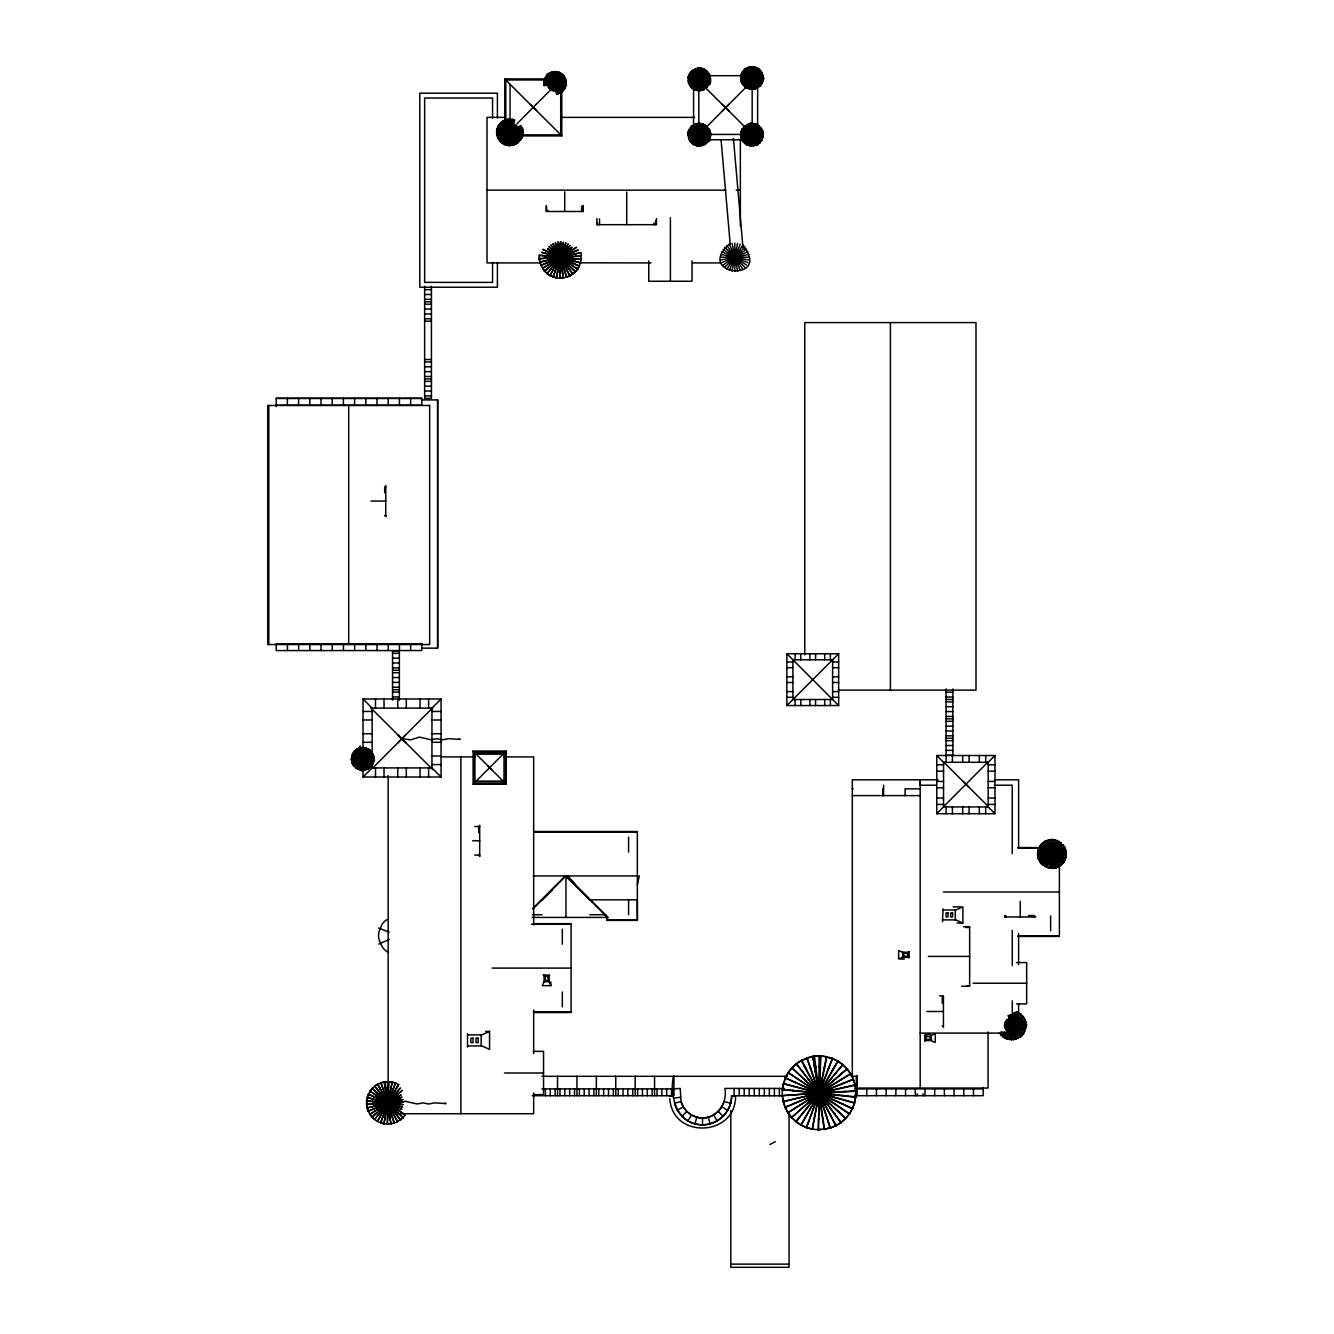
<?xml version="1.0" encoding="UTF-8"?>
<svg xmlns="http://www.w3.org/2000/svg" width="1334" height="1334" viewBox="0 0 1334 1334"><rect width="100%" height="100%" fill="white"/><g stroke="black" fill="none" stroke-linecap="round" stroke-linejoin="round"><path stroke-width="1.5" d="M385.176 1081.974L388.861 1081.641L387.594 1118.175L387.81 1081.624L384.159 1082.124M555.027 74.771C557.228 70.035 550.492 71.086 553.66 75.104M751.976 126.763C754.31 121.944 747.49 122.628 750.592 126.88M819.059 1055.978L812.639 1056.528L819.059 1055.978L819.059 1067M1051.909 839.57L1049.408 839.786L1051.909 839.57L1051.559 868.351L1054.06 868.201L1053.41 863.948M351.576 757.929L351.476 759.763L352.426 754.227L372.92 763.732L371.986 765.332L362.731 758.863L355.278 755.594M366.667 1100.867L366.65 1104.569L366.667 1100.867L372.986 1101.45M496.715 133.4L496.615 131.099L500.533 131.466L496.598 131.232L497.715 126.93L521.677 138.052L517.575 143.005L501.701 121.878L498.783 125.213M539.52 255.194L539.303 258.846L539.336 255.178L545.589 255.761M707.12 81.674L688.377 76.522L688.444 82.108M710.488 134.167L710.322 132.216L710.588 134.167L688.044 135.584L688.061 133.617L691.412 133.934L688.044 133.733L688.377 131.799L707.12 136.952L691.195 133.917M688.161 133.633L688.944 139.17L692.029 137.819M759.696 76.271L762.981 75.538L763.248 77.489L740.703 78.906L740.72 76.938L744.089 77.255L740.72 77.055L741.054 75.104L759.796 80.273L744.072 75.988M744.072 135.318L740.703 135.584L740.72 133.617L744.089 133.934L740.72 133.733L741.054 131.799L759.796 136.952L743.855 133.917M731.432 1095.731L782.258 1095.848L782.308 1089.411L793.28 1090.445M1062.281 853.493L1037.552 855.111L1037.569 852.609L1041.854 853.01M362.615 767L362.731 747.557L358.979 748.207L360.113 751.375L359.096 748.174L357.295 748.958L358.929 751.909M509.621 141.871L509.755 119.126L503.402 120.76L505.303 124.212M560.047 272.336L560.28 241.971M699.183 142.821L699.299 123.395L695.548 124.029L697.465 123.645L702.684 145.456C706.787 141.971 694.764 129.815 692.413 125.73L690.962 127.064L693.463 129.331M818.659 1119.509L819.059 1066.25M1011.539 1035.734L1011.689 1014.974M1051.742 864.349L1052.609 839.586L1050.108 839.803M734.067 1095.714L734.15 1088.427M362.615 766.783L362.581 770.152L364.415 770.018L366.216 769.601L365.166 766.4M385.026 1117.492L383.842 1123.728L387.527 1124.095L387.594 1117.759M506.57 141.037L505.202 144.739L507.42 145.339L509.571 145.556L509.621 141.604M565.866 243.038L553.01 276.905L556.561 277.856L557.645 271.669L556.345 277.822L559.98 278.189L560.063 271.903M699.149 90.595L702.768 90.045L699.033 90.695L699.183 87.327L699.033 90.695L695.398 89.995L699.299 79.406L701.567 68.334L703.452 68.901L699.733 68.117L701.667 68.451L697.782 87.41L699.299 79.406L703.351 68.851L705.119 69.718L703.385 72.603M699.183 142.605L699.149 145.973L702.768 145.323M750.558 66.883L756.128 67.5L751.676 78.823L746.39 87.811L749.975 89.111L750.558 85.793L749.858 89.095L751.809 89.295L751.976 69.852M751.809 89.195L751.842 85.91M814.207 1118.309L812.139 1129.131L818.542 1129.781L818.659 1118.759M1011.539 1035.451L1011.489 1039.736L1006.72 1038.852L1015.424 1015.658M1045.439 862.097L1058.562 845.989L1042.838 865.149L1051.709 868.351L1051.759 864.065M361.364 751.059C355.895 730.382 370.068 780.423 360.614 769.951L361.247 766.633L360.73 769.968L357.162 768.684L368.551 749.174L370.052 750.258L371.352 751.576L368.784 753.743L371.286 751.476L372.436 753.076L353.177 764.882L355.711 767.7L357.812 765.066M509.571 145.556L507.304 145.206L508.021 141.454M390.962 1123.678L387.294 1124.095L387.444 1117.759M559.763 278.189L563.432 277.956L559.763 278.189L561.03 241.988M751.692 89.178L753.66 89.161L751.692 89.278L752.526 66.717L752.276 70.085M824.529 1129.048L818.159 1129.781L820.86 1056.011L814.424 1056.261L820.86 1056.011M362.464 770.052L363.282 747.574L361.331 747.757M818.159 1129.781L821.344 1129.248M355.878 763.265L363.482 758.412L373.253 754.744C371.035 749.191 377.989 766.55 370.335 761.064L373.603 761.897L372.92 763.732L369.902 762.214M370.635 758.429L374.004 758.229L373.853 760.063M522.444 136.035L522.961 131.599L522.444 136.035L518.659 134.934L522.494 135.901L521.577 138.002M566.15 84.125L566.3 82.274L565.866 86.06L562.631 85.126L565.899 85.943L564.265 89.395L565.116 87.744M545.172 255.728L581.174 259.646L581.107 255.995M710.472 134.05C710.455 139.07 711.506 130.632 707.203 134.25M763.081 79.323C769.051 76.305 747.073 79.356 743.855 77.222L760.097 77.555M763.148 134.05L763.181 136.018L743.855 134M855.478 1094.03L855.694 1097.248L855.578 1090.845M1021.394 1028.164C1028.13 1035.651 1027.18 1012.906 1024.679 1031.566L1005.002 1022.344L1021.094 1029.748M1066.149 853.16L1066.199 855.661L1041.571 852.976M363.048 750.708L361.197 766.867C362.064 763.031 366.45 740.804 363.048 750.942M510.138 122.811L509.438 145.556L511.722 145.289M555.344 74.771L554.827 91.062L555.461 71.619L559.179 72.403L557.929 75.554M560.88 241.988L560.28 257.145L557.429 272.069M752.293 69.852L750.508 86.01M752.293 126.547L751.759 142.821L752.359 126.547M820.093 1066.283L819.059 1092.88L814.307 1119.076M1052.309 843.588L1049.958 864.165M385.092 1117.942L392.313 1082.107L388.628 1081.641L387.81 1102.868L384.942 1117.909M510.122 123.078L510.272 119.143L512.556 119.426L511.722 123.278L512.423 119.393L514.624 120.06L513.173 123.728M555.328 75.004L555.461 71.619L553.61 71.703L554.027 75.054M699.616 71.486L699.733 68.217L699.099 87.544C699.366 84.442 699.85 59.446 698.316 71.536M699.616 126.763L699.733 123.395L703.452 124.179L696.481 142.321M752.526 123.395L750.558 123.478L752.526 123.395L752.276 126.763L752.393 123.395L756.128 124.179L751.959 134.684L750.442 142.688M820.077 1067.017L820.477 1055.994L826.847 1056.811L814.057 1119.043M1052.309 843.872L1052.459 839.586L1057.195 840.587L1046.94 867.467L1044.789 866.483L1047.007 862.781M388.628 1081.641L392.313 1082.107M820.477 1055.994L826.847 1056.811M1052.459 839.586L1054.777 839.986M699.85 123.395L697.882 123.478L699.85 123.395L699.683 126.763M673.437 1076.305C668.951 1096.781 677.689 1125.096 702.534 1124.829C718.109 1124.912 731.749 1111.289 731.649 1095.714L735.551 1096.231C735.884 1136.952 672.186 1139.369 669.835 1098.649M367.467 1097.482L366.65 1101.084L367.284 1097.432L402.534 1107.137M691.412 78.723L688.044 78.456L688.477 76.538M688.144 133.75L688.477 131.816L691.429 132.6M740.82 77.055L741.137 75.138M783.692 1083.541L782.274 1089.795L783.375 1083.458L844.622 1100.317M553.577 90.929L557.412 71.869L556.628 75.154M557.579 272.086L563.498 242.321M750.508 142.705L754.21 123.712M1009.838 1035.568L1013.89 1015.207M1050.058 864.182L1054.944 839.886L1053.943 844.072M508.121 141.454L507.437 145.239M395.631 1083.108L392.096 1082.057L395.631 1083.108L380.49 1122.794L384.059 1123.762L385.159 1117.525M697.315 90.412L697.899 87.194L697.182 90.495L695.398 89.995M696.565 142.354L700.95 126.697L697.849 142.705L699.616 126.547L699.149 145.973L697.182 145.773L697.899 142.471M753.643 145.756L751.692 145.973L751.776 142.605C754.177 147.457 747.273 146.673 750.558 142.471M828.614 1068.034L806.303 1127.513L812.523 1129.214L814.44 1118.359M1049.358 868.134L1050.108 863.898C1051.776 870.318 1043.655 868.101 1048.507 863.465M360.73 769.968L358.979 769.401M384.059 1123.762L380.49 1122.794M556.561 277.856L553.076 276.722M705.119 124.996L693.73 144.506L695.514 145.323L696.631 142.138L695.398 145.289L697.298 145.806L697.815 142.471M749.975 145.806L746.39 144.506L748.057 141.571L746.49 144.556L744.856 143.455L757.245 128.481L747.94 141.771M812.523 1129.214L806.303 1127.513M553.493 90.912L556.662 74.937M750.442 85.993L754.36 66.95L757.779 68.317L756.044 71.202M1009.738 1035.551L1013.79 1015.174M697.182 145.773L695.431 145.189M749.858 145.773L750.475 142.471M1009.021 1039.369L1006.72 1038.852M581.024 259.396L580.49 263.015L574.454 261.264L580.557 262.815L651.059 262.915M694.464 73.12L692.413 70.452L689.828 73.253C696.848 74.887 713.14 96.248 710.222 76.955M706.903 136.902C711.356 140.303 710.889 132.666 709.488 139.57L688.994 130.048L688.361 131.916L689.094 130.098M759.58 80.207L762.815 81.141L763.198 79.206L762.148 82.875L759.113 81.424M732.049 271.085L737.569 243.372M763.098 135.885L762.148 139.57L759.113 138.102M854.494 1101.517L855.744 1096.865L854.494 1103.185L843.905 1100.1M364.382 750.875L359.997 766.533M390.912 1087.86L387.81 1102.868L382.658 1117.292M563.348 242.288L560.28 257.145L555.177 271.452M753.61 70.018L748.207 88.544M753.61 126.697L749.158 142.321L754.894 127.08M824.429 1066.8L819.059 1092.88L810.105 1117.959M1054.01 843.788L1048.407 863.748M364.332 751.092L364.999 747.79L368.501 749.258M390.829 1088.277L392.096 1082.057M700.9 71.636L701.567 68.334M753.56 70.235L754.327 67.05M753.56 126.93L754.327 123.745M824.279 1067.534L826.48 1056.728L832.633 1058.562L828.581 1068.817M1013.723 1015.457L1014.29 1012.739M637.335 885.142L639.253 875.938L533.233 875.938M1013.823 1015.474L1014.407 1012.773M467.534 1047.04L467.534 1033.75M909.104 951.642L909.104 957.945M924.829 1041.154L924.829 1034.851M694.997 1123.828L696.782 1117.208C713.723 1122.111 728.314 1104.669 724.846 1088.427L784.425 1088.427M688.444 76.655L688.994 74.771L709.405 84.242M368.451 1094.147L367.234 1097.649L368.451 1094.147L401.634 1109.488M741.704 73.52L741.02 75.221L742.554 71.736L751.959 77.989L761.28 84.376L760.03 85.893L762.198 82.775L761.13 84.409L758.496 82.475M742.638 128.481L741.02 131.916L742.554 128.431L759.313 138.202L744.539 131.349L758.646 139.353M783.592 1083.908L785.393 1077.755L852.343 1108.837L854.594 1102.801L852.343 1108.837M784.109 1082.408L785.393 1077.755M552.276 90.579L559.063 72.37L560.83 73.237L550.992 89.995M696.565 87.077L702.234 71.803M749.224 85.659L756.161 71.019M1008.204 1035.134L1016.942 1012.089M503.235 143.839L505.269 140.437L503.235 143.839L505.336 144.789L506.653 141.07M568.101 244.139L549.891 275.454L553.226 276.972L555.311 271.052M695.381 86.293L693.73 89.228L695.514 90.045L696.631 86.86M380.457 1115.808L377.322 1121.327L380.69 1122.878L382.808 1116.891M748.107 88.494L749.308 85.459M748.107 145.189L749.308 142.138L748.207 145.223L746.44 144.422M835.834 1073.17L842.971 1064.782L837.735 1061.047L800.817 1124.979L806.67 1127.647L810.338 1117.258M1015.324 1015.924C1013.59 1006.069 1024.729 1018.309 1018.976 1012.94L1004.585 1037.869L1006.853 1038.919L1008.287 1034.851M505.336 144.789L501.451 142.605L514.674 124.179L505.052 140.637L509.755 132.349L515.941 125.079L503.835 139.803M553.226 276.972L549.891 275.454M695.514 90.045L693.78 89.128M695.514 145.323L693.78 144.422M806.67 1127.647L800.817 1124.979M1006.853 1038.919L1004.635 1037.752M552.209 90.562L557.946 75.304M359.913 766.5L366.75 748.407M542.871 249.325L579.256 266.25L580.373 262.765M1060.18 859.746L1063.698 862.214L1064.949 860.046L1042.388 849.791L1064.882 860.18L1066.216 855.511L1061.947 855.061M365.666 751.259L358.779 765.983M565.733 242.988L560.28 257.145L552.91 270.418M702.234 127.08L695.347 141.804M754.894 70.385L748.007 85.109M393.313 1088.561L387.81 1102.868L380.24 1116.174M1055.628 844.272L1051.909 853.96L1044.789 866.483M513.09 123.695L514.49 120.01M557.862 75.521L559.063 72.37M365.583 751.459L366.85 748.457L364.982 747.89M702.151 127.297L703.351 124.145M754.811 70.602L756.128 67.5M754.811 127.297L756.128 124.179M393.163 1088.961L395.431 1083.025L398.749 1084.659L380.373 1116.258M828.347 1068.717L832.283 1058.429L838.069 1061.247L806.12 1116.158M1055.527 844.539L1057.062 840.52L1059.313 841.621L1046.856 863.031M703.351 68.851L705.119 69.718M832.283 1058.429L838.069 1061.247M702.218 72.036L703.452 68.901M828.864 1068.134L819.059 1092.88L795.831 1121.561L801.15 1125.162L795.831 1121.561M832.633 1058.562L827.93 1057.512M729.415 270.268L740.22 244.172M729.531 243.989C693.597 275.538 772.286 283.275 743.188 245.339M501.267 128.631L497.649 127.047L498.749 125.029L520.577 139.737M497.765 127.097L498.849 125.096M689.094 74.804L689.895 73.153L692.663 75.071M689.044 130.198L689.895 128.431L706.687 138.136M368.517 1094.43L370.118 1091.112L405.069 1114.941M788.311 1072.453L785.226 1078.105L788.311 1072.453L849.291 1114.057L852.509 1108.487L849.291 1114.057M1038.836 848.257L1043.121 842.554L1051.909 853.96L1059.329 861.23M551.059 90.028C552.126 87.077 565.232 66 560.147 76.872L562.248 74.237L563.648 75.621L562.248 74.237M748.007 141.804L756.161 127.697M1006.653 1034.434L1019.043 1013.123M550.842 269.034L570.002 245.506L547.04 273.503L550.075 275.554L553.11 270.052M694.23 85.776L704.519 73.153L690.862 86.893L693.83 89.278L695.448 86.326M693.38 139.937L690.862 142.188L692.279 143.538L694.38 140.887L692.196 143.455L693.83 144.556L695.448 141.604M368.017 752.659L355.628 767.634L357.262 768.734L358.879 765.783M744.956 86.843L747.04 84.192L744.856 86.777L746.49 87.877L748.124 84.926M400.984 1095.014L369.835 1114.173L372.086 1117.125L402.401 1090.278L371.936 1116.958L374.621 1119.509L378.556 1114.524L374.454 1119.359L377.522 1121.444L380.574 1115.874M801.15 1125.162L806.486 1115.507M1005.236 1033.483L1018.342 1017.375L1002.634 1036.535L1004.719 1037.935L1006.786 1034.184M550.075 275.554L547.04 273.503M693.83 89.278L692.263 88.094L694.314 85.559M693.83 144.556L692.263 143.388M357.262 768.734L355.628 767.634M746.49 87.877L744.922 86.693M746.49 144.556L743.522 142.188L746.039 139.937M501.034 128.514L521.744 137.919L520.593 139.92L517.409 137.585M577.522 269.218L579.356 266.05L577.522 269.218L547.64 248.741M708.471 141.104C714.707 141.154 694.864 133.6 692.479 130.232M761.197 141.004L762.198 139.453L760.03 142.588L746.006 129.131M687.977 1120.927L691.412 1114.991L696.782 1117.208M1024.629 1031.382C1011.989 1044.856 1031.816 1029.665 1020.844 1029.631M567.984 244.072L560.28 257.145L544.539 271.119L547.207 273.637L544.539 271.119M703.435 72.37L695.281 86.477L705.019 69.651L706.62 70.802L704.435 73.37M559.029 76.088L560.68 73.253M703.318 72.57L705.019 69.651M703.318 127.847L705.019 124.946L694.23 141.07M755.978 71.169L757.679 68.251L759.279 69.401L757.095 71.969L759.279 69.401M366.75 752.026L368.451 749.124L357.662 765.232M755.978 127.847L757.679 124.946L759.279 126.08L757.095 128.648L759.279 126.08M395.364 1090.011L397.432 1086.476M832.183 1070.568L834.867 1065.949M1057.028 845.256L1059.196 841.554L1064.265 846.59L1060.58 848.791L1064.198 846.456L1065.299 848.707L1038.636 859.546L1037.902 857.295L1062.064 851.809M1016.808 1016.641L1018.909 1013.04M757.679 68.251L746.84 84.325L757.245 71.786L743.588 85.426M757.679 124.946L746.907 141.07M398.566 1084.542L387.81 1102.868L378.172 1114.774M1059.196 841.554L1051.909 853.96L1041.137 863.515L1039.72 861.631L1060.83 848.641L1043.171 859.58M837.735 1061.047L842.971 1064.782M756.044 127.897L757.779 124.996L756.011 124.145M560.83 73.237L559.029 72.47M763.015 132.333C761.33 121.811 742.855 147.307 740.703 135.468L763.248 134.167L762.981 132.216L759.696 132.966L763.015 132.333L761.614 128.798L757.779 124.996M726.963 268.968L742.654 245.489M561.547 87.394L564.332 89.295L563.081 90.812C561.164 84.609 540.187 75.988 548.124 73.97L550.192 76.638M693.513 129.281L691.045 126.98L689.828 128.531L692.663 130.365M742.571 71.903L743.705 70.285L757.795 83.692M372.286 1088.377L370.002 1091.295L372.286 1088.377L402.985 1117.725L405.186 1114.757M792.062 1067.717L788.094 1072.786L792.062 1067.717L845.423 1118.709L849.508 1113.74L845.423 1118.709M378.289 1114.857L397.749 1091.195L387.81 1102.868L374.937 1111.155M802.501 1113.723L836.318 1072.603M516.992 126.113L499.883 141.121L501.551 142.705L504.002 139.603M694.38 85.609L692.279 88.244L688.311 82.024L691.596 81.241L688.344 82.124M547.207 273.637L551.109 268.701M744.956 143.538L747.04 140.887M839.386 1075.704L791.446 1117.392L796.131 1121.811L802.951 1113.156M1043.038 865.149L1041.137 863.515L1042.955 865.249L1045.623 861.864M1005.419 1033.25L1002.751 1036.635L1000.934 1034.901L1004.135 1032.049M374.621 1119.509L371.936 1116.958M694.18 85.726C697.699 82.775 704.936 69.585 709.004 73.62L692.413 83.742L706.253 75.154M694.18 141.02L704.585 128.481L693.213 140.087L707.92 127.397L705.302 129.515M942.454 921.644L943.038 908.954M575.321 271.869L577.639 269.034L575.321 271.869L549.174 246.79M707.387 142.438L708.621 141.07L704.385 144.772L699.299 134.684L694.264 128.281M360.113 751.142L366.116 769.635L369.501 767.9L362.198 758.162L357.395 748.908L354.394 751.242L370.802 766.767L372.053 765.232L369.268 763.331M1061.047 858.246L1064.832 859.996L1062.181 864.032L1060.413 865.583L1057.862 862.114M367.951 752.609L354.294 766.35L353.177 764.882M836.118 1072.436L819.059 1092.88L799.316 1110.738M704.385 73.32L706.536 70.719L707.92 72.103L705.302 74.237M704.385 128.598L706.536 126.013L704.435 128.648M369.968 750.175L367.817 752.776L370.052 750.258L368.401 749.208M397.365 1091.429L400.15 1088.06M835.651 1073.003L842.671 1064.532L847.24 1069.051L838.836 1076.171M1006.203 1030.215L1022.678 1016.058L1020.91 1014.29L1018.159 1017.609L1021.027 1014.39M842.671 1064.532L847.24 1069.051M397.482 1091.512L400.3 1088.194M536.435 104.119L516.908 123.879M722.044 111.422L729.164 104.035M397.799 742.971L405.886 734.584M931.282 1035.534L935.267 1033.75L935.267 1042.254C926.863 1041.921 936.585 1031.232 924.912 1035.417M536.318 104.235L552.276 88.294M747.674 85.543L704.686 128.781M724.829 267.217L744.806 247.24M363.031 768.717L363.031 777.005L372.136 767.917L431.949 767.917L441.037 777.005L441.037 698.999L363.031 698.999L363.031 748.274M363.031 698.999L372.136 708.104L431.949 708.104L441.037 698.999M372.286 768.484L432.833 707.637M473.12 751.159L473.12 784.225L506.186 751.042L506.186 784.092M532.583 908.621L565.316 875.938M532.966 908.921L565.949 875.938L607.42 917.425M552.293 890.245L541.454 900.433M786.843 705.553L838.652 653.743L786.843 653.743L786.843 705.553L838.652 705.553L838.652 653.743M467.634 1045.923L481.441 1045.923M481.441 1034.884L467.634 1034.884M549.158 975.304L549.158 981.774M550.825 981.891L550.825 985.659L542.321 985.659L544.089 981.674L543.989 975.304M943.605 806.636L988.227 761.797M936.768 813.723L943.555 806.937L943.555 762.298L936.768 755.511L936.768 813.723L994.981 813.723L994.981 755.511L936.768 755.511M994.981 813.723L988.194 806.937L988.194 762.298L994.981 755.511M681.957 1116.291L686.793 1111.455L691.412 1114.991M902.551 957.378L909.038 957.378M909.038 952.209L902.551 952.209M943.138 919.893L955.528 919.893M955.528 910.005L943.138 910.005M924.912 1040.587L931.382 1040.587M1006.253 1030.248L1019.56 1018.576M746.123 72.653L743.622 70.385L745.072 69.051L757.845 83.642M691.029 127.13L692.413 125.73M372.269 1088.661L374.854 1086.026L400.367 1119.993L403.151 1117.559L400.367 1119.993M796.531 1063.632L791.796 1068L796.531 1063.632L834.784 1114.374M502.701 138.736L517.042 126.196M693.263 84.859L705.469 74.087M741.654 82.324L743.605 85.576L758.196 72.736L742.471 84.109L741.554 82.374L761.664 72.203L762.481 73.87L763.015 75.638L751.959 77.989L744.489 81.224M549.024 267.334L571.886 247.357M356.695 764.332L368.951 753.593L362.731 758.863L352.326 763.231L353.243 764.982L356.078 763.148M1044.205 860.93L1062.698 844.639M521.961 127.564L497.582 137.469L499.967 141.221L502.885 138.553M690.862 86.893L693.43 84.709M743.605 85.576L745.923 83.458M578.056 250.192L540.887 265.299L544.689 271.286L549.341 267.05M708.921 128.948L689.745 140.704L690.929 142.271L693.43 140.003M758.929 130.449L742.404 140.704L743.605 142.271C745.139 140.22 767.867 121.027 758.729 130.565M356.862 764.165L354.36 766.283M373.737 1115.624L376.772 1112.856M1044.422 860.73L1041.337 863.548M841.921 1079.256L787.827 1112.556L791.712 1117.675L799.85 1110.255M1002.034 1031.566L999.516 1033.016L1001.034 1035.017L1004.202 1032.132M690.929 86.993L688.978 83.742L691.996 82.475L689.028 83.842M544.689 271.286L542.755 268.451M372.086 1117.125L369.835 1114.173M791.712 1117.675L787.827 1112.556M745.873 140.087L758.146 129.365M791.446 1117.392L795.181 1120.46M553.06 71.786L556.595 94.097L560.213 92.946L558.663 89.945L560.113 92.996L561.781 91.963L559.763 89.261L561.697 92.029L563.165 90.729L560.73 88.394M760.047 85.743L757.062 88.077L751.959 77.989L744.989 69.118L746.623 68.034L748.224 71.019M569.768 275.938L575.471 271.719L569.768 275.938L566.933 270.318M757.062 144.772L760.113 142.505L757.062 144.772L751.959 134.684L745.072 125.73M370.802 766.767L367.784 768.851M840.854 1122.661L845.689 1118.426L840.854 1122.661L834.334 1113.773M561.197 77.589L548.924 88.327L560.297 76.705L549.891 89.245L555.027 82.908L563.648 75.621M705.469 129.365L692.446 139.086M571.786 247.24L560.28 257.145L542.471 268.367L547.874 265.132M1059.763 847.19L1051.909 853.96L1042.371 858.079M561.014 77.739L563.565 75.538L565.533 78.789L562.398 80.023L565.499 78.689L566.066 80.557L547.09 84.792L562.598 79.94M757.962 72.82L760.513 70.619L759.196 69.318L761.581 72.269M757.962 129.515L760.513 127.297M1059.546 847.373L1062.798 844.755M838.669 1075.988L842.704 1072.486M841.287 1079.623L850.759 1073.987L846.99 1068.767L819.059 1092.88L796.665 1107.287M1019.343 1018.759L1022.594 1015.941L1024.062 1017.975L1005.486 1029.248L1020.56 1019.943M760.447 70.685L758.012 72.886M846.99 1068.767L850.759 1073.987M723.061 265.066L746.556 249.375M551.276 75.938C550.258 70.652 545.656 75.871 551.376 72.219L552.459 75.404M503.518 120.694L501.584 121.961L503.518 120.694L515.458 139.987M692.379 70.602L695.664 68.701L696.748 71.903M692.379 125.88L693.963 124.729L704.119 141.254M377.772 1084.142L374.687 1086.176L377.772 1084.142L387.81 1102.868L397.399 1121.827L394.164 1123.128L382.741 1088.411M1057.945 862.047L1060.53 865.483L1058.396 866.817L1045.106 841.27L1043.005 842.654L1045.673 846.023M801.617 1060.347L796.231 1063.882L801.617 1060.347L806.47 1069.418M501.751 137.502L521.11 125.579L517.675 127.514M745.122 82.408L751.959 77.989L762.348 73.804M547.507 265.366L576.455 247.507M745.122 139.086L751.959 134.684L762.481 130.565L759.313 131.716M501.968 137.352L498.683 139.32M742.471 84.109L745.306 82.274M688.944 139.17L706.853 131.632L688.894 139.053L689.811 140.804L692.646 138.969M741.654 139.019L742.471 140.804L745.306 138.969M373.753 1108.938L402.034 1097.132L368.234 1111.089L369.968 1114.374L375.288 1110.922M1043.405 859.429L1039.803 861.764L1038.752 859.496M853.41 1079.423L850.558 1073.653L853.41 1079.423L785.026 1107.187L788.027 1112.873L797.282 1106.886M689.811 140.804L688.978 139.019M788.027 1112.873L785.026 1107.187M742.404 84.009L743.672 85.509M503.402 120.76L515.724 144.139L517.609 142.821M400.433 1119.71L397.315 1121.644M835.701 1125.829L841.154 1122.444L835.701 1125.829L830.715 1115.991M1020.243 1036.768L1015.991 1039.086L1008.337 1015.524M561.981 78.673L548.124 87.26L564.716 77.122L561.781 78.789M517.909 127.38L498.749 139.436L497.582 137.469M758.929 73.754L751.959 77.989L740.987 80.607L740.804 78.773M706.253 130.449C702.901 136.085 688.828 134.4 689.028 139.136M573.253 249.258L560.28 257.145L546.34 263.165M369.685 754.627L355.261 762.081M400.9 1094.897L387.81 1102.868L372.903 1106.403M841.787 1079.039L819.059 1092.88L794.614 1103.435M706.07 75.288L709.004 73.62M758.729 73.87C761.547 69.401 764.615 75.588 759.313 75.037M706.07 130.565L708.938 128.798L710.355 132.333L691.396 136.652M572.886 249.475L576.355 247.34M369.501 754.744L372.369 752.976M841.154 1079.423L850.558 1073.653M1020.31 1020.093L1023.978 1017.859L1025.096 1020.093L1021.094 1021.661M1064.198 846.456L1065.299 848.707M677.338 1110.272L683.258 1106.836L681.04 1101.484L680.223 1088.427L673.437 1088.928M769.885 1144.489L775.254 1141.671M378.873 944.055L389.345 939.403M489.561 1031.432L481.14 1035.167L481.14 1045.623L489.561 1049.358L489.561 1031.432L485.593 1031.432M503.452 120.86L505.536 119.943L506.77 123.562L505.419 119.993M751.976 70.068L751.959 66.7L750.008 66.867L750.592 70.185L750.125 66.85L746.523 68.101L748.157 71.052M695.498 127.73L693.863 124.779L695.664 123.995L696.748 127.18M357.345 749.041L359.129 748.257M377.672 1084.409L380.974 1082.758L383.025 1088.761M1047.057 845.106L1044.972 841.354L1049.558 839.753L1053.91 868.217L1056.345 867.65L1053.893 868.084M805.803 1058.896L801.267 1060.547L807.153 1057.945L810.705 1068.367M501.017 136.118L518.609 128.781M744.489 137.919L759.53 131.632M519.293 131.916L496.582 133.267L497.632 137.585L501.251 136.018M744.272 79.907L740.987 80.607L741.604 82.475L744.689 81.141M741.604 139.17L744.689 137.819M580.69 252.81L539.82 262.031L540.97 265.516L546.723 262.998M355.461 761.997L352.326 763.231M403.118 1102.167L366.633 1104.335L367.2 1108.004L373.353 1106.453L367.15 1107.787L368.317 1111.289L374.137 1108.771M1042.638 857.962L1038.686 859.68L1037.902 857.295M855.161 1085.209L853.276 1079.056L855.161 1085.209L783.141 1101.434L785.176 1107.537L795.281 1103.135M741.604 82.475L741.104 80.707M368.317 1111.289L367.15 1107.787M785.176 1107.537L783.475 1101.367M721.761 262.631L747.857 251.826M701.817 87.144L696.598 71.719L702.684 90.178L704.502 89.428L693.963 69.451L695.498 72.453M755.428 88.644L757.162 88.027L753.543 89.178L753.076 85.843L753.66 89.161M757.112 144.622L753.543 145.873L750.125 123.545L748.224 124.029L750.142 123.645M569.885 275.671L566.566 277.239L569.968 275.838L567.067 270.268M1048.557 844.139L1056.211 867.7L1058.529 866.75L1056.545 862.931M830.082 1128.097L836.034 1125.646L830.082 1128.097L810.472 1067.684M562.581 79.873L547.507 86.076L562.965 81.141M706.853 76.355L691.796 82.558L709.771 75.171L710.355 77.055L707.053 77.756L710.322 76.938M759.53 74.954L744.055 79.957M574.354 251.476L560.28 257.145L545.556 260.814M370.285 755.811L354.811 760.747L370.685 757.095M1061.531 850.075L1041.821 856.461M843.755 1082.941L819.059 1092.88L793.213 1099.299M518.359 128.881L522.011 127.397L522.695 129.598L497.048 135.518M706.653 76.438L709.771 75.171L708.938 73.52L710.355 77.055M573.97 251.642L577.989 250.008M370.085 755.894L373.203 754.627M1061.264 850.192L1065.249 848.574L1065.983 850.975L1061.781 851.859M843.071 1083.208L853.276 1079.056M1021.06 1021.577L1025.029 1019.96L1025.763 1022.361L1025.029 1019.96M373.253 754.744L373.787 756.511L370.485 757.212M552.393 75.438L551.276 72.253L553.176 71.769L553.727 75.104M698.015 71.586L697.449 68.251L695.548 68.751L696.682 71.919M384.375 1082.091L380.757 1082.824L384.342 1081.907L390.779 1123.895L394.33 1122.878M813.023 1056.461L806.787 1058.062L813.023 1056.461L824.195 1129.431L830.365 1127.68M1004.585 1027.097L1025.763 1022.361M500.517 134.634L519.059 130.265M744.055 136.652L759.93 132.983L741.104 137.385M372.953 1106.553L402.801 1099.683M544.155 85.626L547.324 84.826M496.948 135.534L500.767 134.567M688.344 137.419L691.612 136.585M741.07 137.285L744.272 136.585M580.824 252.56L581.307 256.195L539.286 258.613L539.87 262.248L545.956 260.714M374.02 758.346L351.459 759.646L351.776 761.597L355.044 760.764M1042.104 856.395L1037.935 857.445L1037.702 852.626L1037.985 850.292L1042.137 851.375L1037.952 850.425L1038.769 848.057L1042.688 849.825M855.928 1091.212L855.077 1084.825L855.928 1091.212L782.241 1095.464L783.241 1101.817L793.93 1099.116M549.725 975.221L543.055 974.921M539.87 262.248L539.286 258.613M351.776 761.597L351.459 759.646M367.2 1108.004L366.633 1104.335M783.241 1101.817L782.241 1095.464M1004.569 1027.047L1025.746 1022.211L1026.063 1024.695L1004.385 1025.863L1022.061 1024.779M351.842 761.447L352.359 763.348L351.742 761.481L355.027 760.697M511.172 141.771L508.121 122.961L511.606 145.423L515.841 144.072L514.024 140.57M562.331 271.769L563.215 277.989L566.733 276.988M1013.24 1035.618L1011.689 1025.346L1012.106 1014.974L1011.656 1026.463L1013.69 1039.603L1016.091 1038.919M828.798 1128.03L824.195 1129.431M707.253 77.639L691.379 81.291L707.27 77.706M707.253 132.916L691.179 135.334M575.104 253.86L560.28 257.145L545.156 258.346M1062.047 851.709L1041.554 854.777M402.768 1099.533L387.81 1102.868L372.536 1104.068M845.039 1087.093L819.059 1092.88L792.513 1094.997M562.748 81.191L566.05 80.457L566.3 82.408L543.755 83.692L545.606 76.655L564.265 89.395M518.809 130.332L522.661 129.465L522.961 131.749L519.026 131.916M762.981 75.538L743.838 78.639M707.037 132.966L710.322 132.216M574.687 253.944L578.906 252.993M370.468 757.145L373.753 756.395M1061.764 851.776L1065.949 850.825L1066.283 853.31L1061.997 853.51M1021.544 1023.161L1025.746 1022.211M844.322 1087.26L855.077 1084.825M522.661 129.465L522.845 131.749M762.981 132.216L763.248 134.167M370.702 757.162L354.611 759.496M522.695 129.598L521.911 127.43M720.96 259.98L748.657 254.477M669.518 1096.231L673.437 1095.714M673.753 1098.132L680.49 1097.248M697.932 71.602C699.183 56.078 699.299 90.312 700.867 90.579L700.483 87.227M750.025 123.662L751.959 123.495M546.907 83.558L563.148 82.458M691.179 80.04L710.588 78.889L707.203 78.973M500.267 133.1L519.276 131.816M547.123 83.542L543.755 83.825L544.055 85.643M691.412 80.023L688.044 80.307L707.437 78.956M740.703 78.906L744.072 78.623M496.598 133.4L500.517 133.083M688.044 135.584L691.412 135.318M740.703 135.584L760.097 134.234M539.303 258.846L545.573 258.312M351.476 759.763L354.844 759.48M1037.552 855.111L1041.837 854.76M366.65 1104.569L372.97 1104.035M782.258 1095.848L793.246 1094.931M1013.823 1039.453L1011.339 1039.736L1011.689 1025.346L1009.988 1015.107M707.437 134.234L691.179 134M575.438 256.311L560.28 257.145L545.156 255.861M370.869 758.412L354.627 758.096L370.819 759.83L351.809 755.978L354.477 751.159L353.343 752.76L356.095 754.544M1062.264 853.393L1041.554 853.076M403.118 1102.017L387.81 1102.868L372.553 1101.567M845.639 1091.429L819.059 1092.88L792.546 1090.378M562.931 82.475L566.2 82.408M759.88 77.555L763.248 77.372M519.009 131.833L522.961 131.599M759.88 134.25L763.248 134.05M575.021 256.345L581.291 255.978M1061.981 853.41L1066.283 853.16M1021.777 1024.795L1026.063 1024.545M844.906 1091.462L855.911 1090.828M697.899 68.301L699.85 68.217M508.121 119.343L510.405 119.143L507.971 141.704L511.772 123.028L506.47 141.287L513.273 123.478L509.755 132.349L513.84 144.906L511.606 145.423M709.988 75.704L740.97 75.704M545.373 78.906L504.652 78.906L561.881 135.901L521.177 135.901M505.719 79.957L544.339 79.957M505.703 117.375L487.01 117.375L487.01 262.915L541.004 262.915M561.764 117.375L694.664 117.375M711.105 134.417L741.887 134.417M522.211 134.851L560.83 134.851M708.171 139.753L743.305 139.753M487.01 190.145L725.813 190.145M736.201 190.145L740.353 190.145M546.556 210.455L547.857 210.455M720.693 257.229L748.941 257.229M692.596 262.915L721.661 262.915M424.646 289.645L431.432 289.645M424.646 294.497L431.432 294.497M424.646 299.35L431.432 299.35M424.646 301.784L431.432 301.784M424.646 304.202L431.432 304.202M424.646 309.054L431.432 309.054M424.646 313.907L431.432 313.907M424.646 318.759L431.432 318.759M424.646 321.177L431.432 321.177M424.646 359.513L431.432 359.513M424.646 361.931L431.432 361.931M424.646 366.783L431.432 366.783M424.646 371.636L431.432 371.636M424.646 376.488L431.432 376.488M424.646 378.906L431.432 378.906M424.646 381.341L431.432 381.341M424.646 386.193L431.432 386.193M424.646 391.045L431.432 391.045M424.646 395.881L431.432 395.881M276.205 406.587L276.205 398.316L421.727 398.316M276.205 398.416L421.827 398.416L421.827 405.202L276.205 405.202M421.427 399.917L437.785 399.917L437.785 648.141L421.427 648.141M385.759 486.793L384.692 486.793L384.692 492.796M370.952 501.067L385.759 501.067M385.759 515.358L384.692 515.358L385.759 516.458M392.563 653.293L399.35 653.293M392.563 658.129L399.35 658.129M786.843 662.014L792.896 662.014M832.616 662.014L838.652 662.014M392.563 662.981L399.35 662.981M392.563 667.834L399.35 667.834M786.843 667.684L792.896 667.684M832.616 667.684L838.652 667.684M392.563 670.268L399.35 670.268M392.563 672.686L399.35 672.686M786.843 676.822L792.896 676.822M832.616 676.822L838.652 676.822M392.563 677.539L399.35 677.539M392.563 682.391L399.35 682.391M786.843 682.491L792.896 682.491M832.616 682.491L838.652 682.491M392.563 687.243L399.35 687.243M392.563 689.661L399.35 689.661M838.286 690.112L976.004 690.112L976.004 322.595L804.769 322.595L804.769 654.811M786.843 691.612L792.896 691.612M832.616 691.612L838.652 691.612M392.563 692.096L399.35 692.096M946.089 692.163L952.893 692.163M392.563 696.948L399.35 696.948M946.089 697.015L952.893 697.015M786.843 697.298L792.896 697.298M832.616 697.298L838.652 697.298M946.089 699.45L952.893 699.45M946.089 701.867L952.893 701.867M946.089 706.72L952.893 706.72M363.031 711.456L372.136 711.456M431.949 711.456L441.037 711.456M946.089 711.572L952.893 711.572M946.089 716.425L952.893 716.425M946.089 718.843L952.893 718.843M363.031 719.993L372.136 719.993M431.949 719.993L441.037 719.993M946.089 721.277L952.893 721.277M946.089 726.13L952.893 726.13M946.089 730.982L952.893 730.982M363.031 733.733L372.136 733.733M431.949 733.733L441.037 733.733M946.089 735.834L952.893 735.834M946.089 738.252L952.893 738.252M946.089 740.687L952.893 740.687M363.031 742.288L372.136 742.288M431.949 742.288L441.037 742.288M946.089 745.523L952.893 745.523M946.089 750.375L952.893 750.375M506.12 751.109L473.053 751.109L491.546 769.468M473.67 751.709L505.503 751.709M476.121 754.16L503.051 754.16M946.089 755.227L952.893 755.227M431.949 756.028L441.037 756.028M440.737 756.912L475.054 756.912M504.119 756.912L533.667 756.912L533.667 924.946M943.555 762.298L988.194 762.298M431.949 764.565L441.037 764.565M936.768 764.799L943.555 764.799M988.194 764.799L994.981 764.799M936.768 771.169L943.555 771.169M988.194 771.169L994.981 771.169M363.031 777.005L441.037 777.005M938.085 779.806L852.309 779.823L852.309 1076.305M994.514 779.806L1018.609 779.806L1018.609 848.324M476.238 781.107L503.185 781.107M936.768 781.424L943.555 781.424M988.194 781.424L994.981 781.424M473.186 784.159L506.236 784.159L487.81 765.866M936.318 785.226L920.093 785.226L920.177 779.823L920.177 1088.044M994.314 785.226L1012.206 785.226L1012.223 853.643M936.768 787.81L943.555 787.81M988.194 787.81L994.981 787.81M852.309 788.844L853.21 788.844M920.177 788.844L905.102 788.844L905.102 795.614M852.309 795.614L920.093 795.614M936.768 798.066L943.555 798.066M988.194 798.066L994.981 798.066M936.768 804.435L943.555 804.435M988.194 804.435L994.981 804.435M943.555 806.937L988.194 806.937M474.721 826.513L479.706 826.513M533.8 831.516L637.335 831.516L637.335 920.377L606.753 920.377L607.42 916.741L577.272 886.593M533.8 832.099L637.335 832.099M472.686 840.787L479.706 840.787M1017.975 847.574L1040.753 847.574M1017.975 848.174L1040.753 848.174M474.721 855.077L479.706 855.077M479.706 856.178L478.639 855.077M943.421 892.012L1059.396 892.012M589.828 899.833L637.335 899.833L637.402 919.776L606.753 919.776L606.753 916.741M590.428 900.433L565.949 876.571M953.126 906.87L960.93 906.87M532.449 914.707L542.054 914.707M589.828 914.707L605.869 914.707M1028.481 915.541L1034.484 915.541L1034.484 916.975M1004.535 916.975L1035.818 916.975M532.083 917.425L608.371 917.425M957.028 923.028L962.881 923.028L962.881 906.87L955.294 910.238L955.294 919.66L962.881 923.028M533.633 923.678L571.085 923.678L571.085 1012.539L533.633 1012.539M531.549 924.262L571.085 924.262M963.515 926.663L969.651 926.663L969.651 986.243L961.481 986.243M965.566 927.447L969.651 927.447M1017.975 935.851L1059.396 935.851M1017.975 936.435L1059.396 936.435L1059.396 864.115M928.364 956.411L969.651 956.411M900.55 959.046L904.319 959.046M1016.508 962.548L1026.663 962.548L1026.663 1003.902L1016.508 1003.902M492.013 968.1L571.085 968.1M544.089 981.674L549.058 981.674L550.825 985.659M973.12 983.225L1026.663 983.225M967.217 985.709L969.651 985.709M939.553 995.864L943.438 995.864L943.438 1027.147M943.438 997.198L942.238 997.198L942.238 1003.201M926.863 1011.489L943.438 1011.489M533.633 1011.939L571.085 1011.939M943.438 1025.763L942.238 1025.763L943.438 1026.863M920.177 1033.1L1008.571 1033.1M533.3 1051.359L543.538 1051.359L543.538 1094.63L533.3 1094.63M504.452 1073.003L543.538 1073.003M542.021 1076.305L787.694 1076.305M851.242 1076.305L857.062 1076.305M856.378 1088.044L988.06 1088.044L988.06 1031.932M856.678 1088.211L856.228 1076.305M542.021 1088.911L673.97 1088.911M854.644 1088.911L983.191 1088.911M532.316 1095.698L673.97 1095.698L673.97 1076.305M854.644 1095.698L983.191 1095.698L983.191 1087.477M400.383 1113.723L533.667 1113.723L533.667 1092.98M730.815 1264.132L789.028 1264.132M691.179 78.706L710.522 80.74L707.17 80.257M500.267 131.532L519.226 133.467L496.598 131.232M792.529 1090.628L855.694 1097.248M547.123 82.241L543.772 81.974L547.14 82.158M545.573 255.895L539.503 255.411M1041.837 853.11L1037.569 852.609M782.274 1089.795L793.263 1090.695M366.65 1101.084L372.97 1101.601M691.195 78.639L707.404 80.29M372.57 1101.417L403.035 1104.669M688.061 78.339L691.412 78.656M760.063 78.889L751.959 77.989L744.539 74.654M563.115 83.792L546.907 82.141L566.233 84.242L562.898 83.775M760.063 135.568L744.072 132.683M707.404 135.568L691.412 132.683M575.371 258.813L560.28 257.145L541.821 252.276M1062.231 855.094L1041.871 851.309M1022.011 1026.48L1004.402 1024.662L1025.979 1027.063L1021.727 1026.446M845.523 1095.781L819.059 1092.88L793.246 1086.326M403.051 1104.535L387.81 1102.868L372.97 1099.083M759.846 78.856L763.198 79.206M759.846 135.551L763.198 135.901M707.17 135.551L710.522 135.901M574.954 258.763L581.207 259.43M844.789 1095.698L855.744 1096.865M710.522 136.018L699.299 134.684L691.846 131.416M458.763 738.853L460.213 739.436L448.574 738.652L442.738 739.82L436.918 738.652L431.099 739.786L419.46 737.102L410.722 739.87L402.001 738.652M444.639 1103.035L446.09 1103.618L434.45 1102.851L428.631 1104.018L422.811 1102.851L416.992 1103.985L405.336 1101.3L393.697 1104.202L373.787 1096.715M720.96 254.477L748.657 259.98M691.412 77.389L707.153 81.591M547.123 80.907L562.848 85.193M500.517 129.998L518.909 135.001M545.573 253.41L574.854 261.381M1041.837 851.409L1061.881 856.862M354.844 756.845L370.552 761.13M741.02 75.221L744.289 76.038M688.361 76.622L691.629 77.455M547.34 80.957L544.205 80.057M741.02 131.916L744.289 132.733M688.361 131.916L691.629 132.733M500.784 130.065L497.098 128.998M541.771 252.46L545.973 253.51M351.909 755.994L355.061 756.912M783.275 1083.825L793.963 1086.51M367.234 1097.649L373.37 1099.199M544.172 80.173L562.865 85.109M497.065 129.131L518.943 134.917M730.648 1103.251L724.029 1101.484A22.261 22.261 0 0 1 681.04 1101.484L674.42 1103.251A29.115 29.115 0 0 0 731.649 1095.714M574.904 261.247L560.28 257.145L546.373 251.059M1061.897 856.761L1051.909 853.96L1043.255 848.207M370.585 761.064L362.731 758.863L355.911 754.41M1021.694 1028.147L1004.602 1023.478L1025.563 1029.214L1021.41 1028.08M844.689 1100.066L819.059 1092.88L794.664 1082.207M402.568 1107.003L387.81 1102.868L374.971 1094.497M759.596 80.14L762.848 81.024M706.937 81.541L710.088 82.408M759.596 136.818L762.848 137.719L759.58 136.902M706.937 136.818L710.172 137.719M843.972 1099.866L854.594 1102.801M706.903 81.607L710.155 82.558M1065.599 857.945L1064.882 860.18M378.456 928.014L389.144 932.116M721.761 251.826L747.857 262.631M744.505 74.721L759.313 81.507L745.139 73.553M691.846 76.138L706.687 82.858M547.557 79.64L562.364 86.427M688.944 74.871L692.046 76.221M688.944 130.165L692.046 131.499M547.757 79.74L544.672 78.389L562.398 86.36M542.788 249.508L546.757 251.226M1038.719 848.207L1042.654 849.908M355.478 755.678L352.426 754.227M785.226 1078.105L795.347 1082.491M368.351 1094.364L374.17 1096.881M574.037 263.582L560.28 257.145L547.557 248.874M370.118 762.314L353.41 752.659M843.171 1104.152L819.059 1092.88L796.731 1078.356M401.701 1109.354L387.81 1102.868L376.505 1092.513M759.146 81.357L762.198 82.775M706.47 82.758L709.538 84.175M759.146 138.036L762.198 139.453M706.47 138.036L709.538 139.453M518.159 136.268L521.627 137.869M573.653 263.398L579.356 266.05M842.504 1103.852L852.509 1108.487M372.97 763.632L371.986 765.332M721.811 1106.836L727.747 1110.272M692.479 74.954L706.019 84.009M745.139 130.232L758.679 139.286M548.191 78.473L561.731 87.527M501.767 127.147L517.625 137.736M1043.205 848.291L1060.413 859.913M742.488 71.836L745.322 73.67M742.488 128.531L745.322 130.365M545.556 76.755L548.374 78.589M498.683 125.146L502.001 127.28M1043.438 848.457L1040.02 846.073M788.094 1072.786L797.348 1078.756M370.002 1091.295L375.338 1094.73M1043.488 848.374L1039.92 845.989L1043.121 842.554M723.061 249.375L746.556 265.066M758.679 82.608L745.956 72.503M706.019 139.286L693.346 129.131M572.803 265.733L560.28 257.145L549.074 246.907M1060.463 859.83L1051.909 853.96L1041.37 844.139L1044.455 847.14M1020.26 1031.232L1005.569 1021.344L1020.193 1031.315M369.451 763.465L356.728 753.36M841.004 1107.954L819.059 1092.88L799.416 1074.904M705.836 83.875L708.537 85.726M705.836 139.17L708.621 141.07M572.453 265.499L577.639 269.034M1060.23 859.68L1063.782 862.097M1020.01 1031.065L1023.562 1033.483M840.403 1107.537L849.508 1113.74M405.336 1114.857L387.81 1102.868L378.356 1090.812M1019.96 1031.149L1023.478 1033.6M1063.698 862.214L1062.197 863.832M693.296 73.904L707.303 87.227M745.956 129.181L757.845 140.32M693.296 129.181L707.37 142.588L705.019 140.17M1044.239 846.957L1051.909 853.96L1058.029 862.348L1045.489 845.789M693.463 74.054L691.112 71.769M743.622 127.064L746.123 129.331M549.174 77.572L546.673 75.304L560.897 88.561M791.796 1068L799.95 1075.404M354.394 751.242L356.895 753.51M372.136 1088.544L376.822 1092.796M691.029 71.853L705.169 85.043M743.705 126.98L746.173 129.281M705.169 140.32L699.299 134.684L693.863 124.779M516.642 138.953L502.785 125.846L519.209 141.404M1059.396 861.164L1051.909 853.96L1044.972 841.354M1019.176 1032.549L1006.336 1020.36L1019.109 1032.616M368.601 764.499L355.844 749.908L357.845 752.626M398.866 1113.473L387.81 1102.868L377.589 1084.242M760.113 85.81L757.679 83.475L760.03 85.893M705.019 84.892L707.454 87.21M757.679 140.17L760.113 142.505M516.441 138.769L519.293 141.487M570.919 267.384L573.87 270.185M575.471 271.719L560.28 257.145L551.025 245.123M1059.179 860.964L1062.298 863.932L1059.113 861.03M1018.976 1032.349L1022.077 1035.317M845.689 1118.426L819.059 1092.88L802.601 1071.936M837.719 1110.822L841.587 1114.507M368.451 764.349L370.885 766.666M398.566 1113.19L403.151 1117.559M703.285 85.543L746.656 128.648M721.927 104.169L729.298 111.289M529.982 104.235L536.551 110.572M962.898 781.307L968.934 787.127M397.649 734.734L406.02 742.821M1018.909 1032.416L1021.977 1035.417M724.829 247.24L744.806 267.217M943.505 761.897L988.344 806.536M786.843 653.743L838.652 705.553M566.566 875.938L575.871 885.226L567.867 875.938M432.833 769.635L370.835 707.92M718.276 1111.455L723.111 1116.291M744.005 248.241L745.573 250.158M1007.187 1019.576L1017.825 1033.733L1007.22 1019.543M746.94 128.281L758.629 143.805L756.712 141.037M503.868 124.846L509.755 132.349L514.14 140.804M550.909 245.206L569.251 269.401M357.695 752.443L362.731 758.863L367.884 768.801M745.039 69.201L747.073 71.769M744.989 125.813L747.073 128.448M692.313 70.519L694.414 73.17M692.313 125.813L694.414 128.448M548.041 74.037L550.125 76.688M501.584 121.961L504.035 125.046M796.231 1063.882L803.068 1072.519M374.687 1086.176L378.623 1091.145M683.258 1106.836L686.793 1111.455M756.845 84.526L746.623 68.034M756.845 141.204L746.623 124.729L748.157 127.73M569.368 269.318L560.28 257.145L553.11 243.772M834.984 1114.224L819.059 1092.88L804.285 1065.349M367.6 765.382L357.295 748.958M396.982 1115.141L387.81 1102.868L382.875 1088.361M756.712 84.342L758.579 87.027M515.308 139.77L517.675 142.921M569.118 268.984L572.886 274.004L569.001 269.068M1017.725 1033.433L1020.31 1036.885M834.534 1113.623L841.154 1122.444M367.467 765.199L369.501 767.9M396.732 1114.79L400.534 1119.876M758.679 86.96L748.057 70.852M703.985 141.07L705.969 143.805L699.299 134.684L696.682 126.963L699.299 134.684L700.984 145.756M1017.659 1033.5L1020.193 1036.968M726.963 245.489L742.654 268.968M713.673 1114.991L717.092 1120.927M551.109 75.771L549.575 73.02L558.696 90.178M552.976 243.839L567.117 270.702M804.018 1065.499L806.603 1070.185M378.673 1086.209L380.657 1089.795M746.573 124.879L755.711 141.921M801.267 1060.547L831.049 1116.658M551.175 75.738L558.763 90.145M694.014 69.535L702.968 86.677M755.711 85.226L749.341 70.285L755.344 88.778L754.41 85.526M1056.678 863.181L1048.457 844.172M1016.458 1034.567L1008.237 1018.893L1018.176 1038.202L1016.325 1034.317M567.25 270.635L560.28 257.145L555.394 242.788M831.282 1116.525L819.059 1092.88L810.238 1067.767M366.483 766.1L360.03 751.175M394.847 1116.475L387.81 1102.868L385.176 1087.777M755.611 85.026L757.162 88.027M755.611 141.721L757.162 144.706M704.452 89.345L702.935 86.443L704.385 89.478M702.935 141.721L704.452 144.622M830.949 1115.874L836.034 1125.646M366.366 765.899L367.934 768.884M394.664 1116.091L397.499 1121.544M729.415 244.172L740.22 270.268M1008.254 1015.558L1014.891 1035.234M555.261 242.821L566.566 277.239M506.603 123.345L512.706 141.404M1047.123 840.387L1048.557 844.439L1047.307 840.453M748.357 67.4L749.341 70.519L748.241 67.434M695.548 124.029L696.682 127.214M806.787 1058.062L810.472 1068.451M380.757 1082.824L382.875 1088.811M506.687 123.312L509.755 132.349L508.571 122.878M1055.111 863.848L1050.108 843.738M754.477 85.743L750.642 69.952L753.093 86.06L750.959 69.918M754.477 142.438L749.341 126.963L755.344 145.456L754.41 142.221M701.817 142.438L697.899 126.663M557.529 90.662L552.393 75.204L557.462 90.695M564.966 271.586L560.28 257.145L557.812 242.171M827.247 1118.209L819.059 1092.88L814.457 1066.666M365.249 766.6L361.331 750.825M392.529 1117.442L387.81 1102.868L385.91 1087.66M1055.011 863.565L1056.345 867.65M1014.807 1034.951L1016.141 1039.036M701.734 86.943L702.785 90.145M701.734 142.221L702.785 145.423M558.512 93.647L557.462 90.445L558.396 93.697M564.832 271.186L566.783 277.172M512.623 141.154L513.673 144.839M827.03 1117.508L830.465 1127.98M392.413 1117.025L394.38 1123.061M708.304 1117.208L710.072 1123.828M732.049 243.372L737.569 271.085M1009.905 1015.124L1011.689 1025.346L1004.936 1028.18L1021.36 1021.561L1011.689 1025.346L1010.405 1015.041M750.558 126.663L753.176 142.738M697.899 71.369L700.517 87.46M553.61 74.887L556.228 90.962M557.662 242.204L562.398 272.186M1049.575 839.886L1050.158 844.022M697.365 123.662L697.932 126.88M812.639 1056.528L814.59 1067.383M384.125 1081.941L385.243 1088.194M697.965 71.369L699.299 79.406L704.119 85.976L694.33 72.936L699.299 79.406L697.882 68.201M1053.443 864.232L1050.608 843.655M700.517 142.738L698.282 126.597M823.011 1119.209L815.741 1066.466M562.531 272.169L558.396 242.088M363.949 766.917L361.714 750.775M390.095 1118.009L387.81 1102.868M1013.19 1035.334L1013.84 1039.586M753.143 142.521L753.66 145.856M700.483 142.521L700.867 145.773M822.895 1118.476L824.579 1129.381M556.195 90.745L556.712 94.08M562.481 271.752L563.432 277.956M511.139 141.504L511.739 145.406M363.915 766.683L364.415 770.018M390.028 1117.592L390.995 1123.862M762.898 75.554L763.148 77.489M750.959 126.597L751.959 134.684L751.976 126.53M554.01 74.821L555.027 82.908L559.83 89.495L550.042 76.455L555.027 82.908L555.027 71.719M1050.108 839.686L1050.642 843.938M750.558 66.783L750.975 70.135M750.558 123.478L750.975 126.83M697.882 123.478L698.316 126.83M814.424 1056.261L815.841 1067.2M508.104 119.226L508.604 123.145M361.314 747.657L361.747 750.992M385.159 1081.791L385.96 1088.077M733.417 138.436L742.971 247.74M721.044 139.52L730.198 244.122M1012.256 930.348L1012.273 965.599M1012.289 1000.834L1012.289 1015.341M1050.625 915.891L1050.625 930.765M1020.21 901.384L1020.21 916.975M1018.609 933.45L1018.609 964.582M1018.609 1004.035L1018.609 1014.424M1005.919 916.975L1005.919 915.541L1004.819 915.541L1004.819 916.975M985.693 755.511L985.693 762.298M985.693 806.937L985.693 813.723M979.323 755.511L979.323 762.298M979.323 806.937L979.323 813.723M973.486 1088.911L973.486 1095.698M969.068 755.511L969.068 762.298M969.068 806.937L969.068 813.723M963.782 1088.911L963.782 1095.698M962.681 755.511L962.681 762.298M962.681 806.937L962.681 813.723M954.077 1088.911L954.077 1095.698M952.893 688.928L952.893 755.711M952.426 755.511L952.426 762.298M952.426 806.937L952.426 813.723M946.089 688.928L946.056 762.298M946.056 806.937L946.056 813.723M944.389 1088.911L944.389 1095.698M934.684 1088.911L934.684 1095.698M924.979 1088.911L924.979 1095.698M923.045 1093.763L923.045 1095.698M917.208 1093.763L917.208 1095.698M915.274 1088.911L915.274 1095.698M905.569 1088.911L905.569 1095.698M895.864 1088.911L895.864 1095.698M890.395 322.595L890.395 690.112M886.176 1088.911L886.176 1095.698M883.592 785.226L883.592 795.614M882.774 788.844L882.774 795.614M876.471 1088.911L876.471 1095.698M866.766 1088.911L866.766 1095.698M857.062 1075.721L857.062 1095.698M830.382 653.743L830.382 659.796M830.382 699.516L830.382 705.553M824.712 653.743L824.712 659.796M824.712 699.516L824.712 705.553M815.591 653.743L815.591 659.796M815.591 699.516L815.591 705.553M809.905 653.743L809.905 659.796M809.905 699.516L809.905 705.553M800.784 653.743L800.784 659.796M800.784 699.516L800.784 705.553M795.114 653.743L795.114 659.796M795.114 699.516L795.114 705.553M789.028 1112.289L789.028 1267.3L730.815 1267.3L730.815 1110.438M779.389 1088.427L779.389 1095.714M774.37 1088.427L774.37 1095.714M769.351 1088.427L769.351 1095.714M764.315 1088.427L764.315 1095.714M759.296 1088.427L759.296 1095.714M757.629 85.91L757.629 125.163M754.26 1088.427L754.26 1095.714M752.159 89.261L752.159 124.162M749.241 1088.427L749.241 1095.714M744.205 1088.427L744.205 1095.714M740.353 138.769L740.353 226.263M739.186 1088.427L739.186 1095.714M734.817 243.105L734.817 271.352M702.534 1117.975L702.534 1124.829M698.799 89.261L698.799 124.162M693.58 88.227L693.58 125.413M692.029 260.914L692.029 281.257L648.758 281.257L648.758 260.914M671.552 1088.911L671.552 1095.698M670.402 217.725L670.402 281.257M666.7 1088.911L666.7 1095.698M661.847 1088.911L661.847 1095.698M656.995 1088.911L656.995 1095.698M656.461 218.543L656.461 224.679L596.882 224.679L596.882 218.543M655.661 220.594L655.661 224.679M654.56 1076.305L654.56 1095.698M653.927 223.028L653.927 224.679M652.143 1088.911L652.143 1095.698M647.29 1088.911L647.29 1095.698M642.438 1088.911L642.438 1095.698M637.585 1088.911L637.585 1095.698M635.167 1076.305L635.167 1095.698M632.733 1088.911L632.733 1095.698M628.581 837.085L628.581 852.042M628.581 899.833L628.581 914.707M627.88 1088.911L627.88 1095.698M626.713 191.946L626.713 224.679M623.028 1088.911L623.028 1095.698M618.192 1088.911L618.192 1095.698M615.758 1076.305L615.758 1095.698M613.34 1088.911L613.34 1095.698M608.487 1088.911L608.487 1095.698M603.635 1088.911L603.635 1095.698M599.516 218.893L599.516 224.679M598.783 1088.911L598.783 1095.698M597.415 223.028L597.415 224.679M596.348 1076.305L596.348 1095.698M593.93 1088.911L593.93 1095.698M589.078 1088.911L589.078 1095.698M584.225 1088.911L584.225 1095.698M583.175 205.603L583.175 211.489L546.223 211.489L546.223 205.603M582.675 205.603L582.675 211.489M581.607 206.353L581.607 211.489M579.373 1088.911L579.373 1095.698M576.955 1076.305L576.955 1095.698M574.52 1088.911L574.52 1095.698M569.668 1088.911L569.668 1095.698M565.949 876.121L565.949 917.425M564.732 191.813L564.732 211.489M564.816 1088.911L564.816 1095.698M562.314 929.248L562.314 944.205M562.314 991.996L562.314 1006.87M561.764 91.012L561.764 135.785M560.714 92.046L560.714 134.734M559.98 1088.911L559.98 1095.698M557.545 1076.305L557.545 1095.698M555.127 1088.911L555.127 1095.698M550.275 1088.911L550.275 1095.698M546.556 206.353L546.556 211.489M545.423 1088.911L545.423 1095.698M533.667 1009.988L533.667 1053.56M510.055 84.292L510.055 118.626M505.819 80.073L505.819 120.727M505.569 751.642L505.569 783.475L473.803 783.542L473.737 751.776M504.769 79.023L504.769 119.743M497.399 117.959L497.399 93.18L419.793 93.18L419.793 287.227L497.399 287.227L497.399 262.448M492.563 118.009L492.563 98.032L424.646 98.032L424.646 282.374L492.563 282.374L492.563 262.398M479.706 825.179L479.706 856.461M478.639 826.513L478.639 832.516M460.897 756.912L460.897 1113.723M437.519 399.917L437.519 648.141M431.949 708.104L431.949 767.917M431.432 286.26L431.432 398.316L424.646 398.316L424.646 286.26M428.598 698.999L428.598 708.104M428.598 767.917L428.598 777.005M420.06 698.999L420.06 708.104M420.06 767.917L420.06 777.005M410.655 643.755L410.655 650.542M410.622 398.416L410.622 405.202M406.303 698.999L406.303 708.104M406.303 767.917L406.303 777.005M399.416 398.416L399.416 405.202M399.466 643.755L399.466 650.542M399.35 700.183L399.35 650.859L392.563 650.859L392.563 700.183M397.765 698.999L397.765 708.104M397.765 767.917L397.765 777.005M388.227 398.416L388.227 405.202M388.261 643.755L388.261 650.542M388.144 775.571L388.144 1082.608M385.759 485.459L385.759 516.742M384.025 698.999L384.025 708.104M384.025 767.917L384.025 777.005M377.055 643.755L377.055 650.542M377.022 398.416L377.022 405.202M375.488 698.999L375.488 708.104M375.488 767.917L375.488 777.005M372.136 708.104L372.136 754.06M372.136 764.565L372.136 767.917M365.816 398.416L365.816 405.202M365.849 643.755L365.849 650.542M354.611 398.416L354.611 405.202M354.644 643.755L354.644 650.542M348.691 405.486L348.691 644.539M343.405 398.416L343.405 405.202M343.455 643.755L343.455 650.542M332.216 398.416L332.216 405.202M332.249 643.755L332.249 650.542M321.01 398.416L321.01 405.202M321.044 643.755L321.044 650.542M309.805 398.416L309.805 405.202M309.838 643.755L309.838 650.542M298.599 398.416L298.599 405.202M298.649 643.755L298.649 650.542M287.394 398.416L287.394 405.202M287.444 643.755L287.444 650.542M268.801 405.486L268.801 644.539M387.694 951.942A14.591 14.591 0 0 1 380.657 943.271A14.591 14.591 0 0 1 380.257 928.714A14.591 14.591 0 0 1 386.827 919.676M1009.888 1035.284L1009.138 1039.519L1009.805 1035.267M701.567 123.612L700.9 126.93L701.684 123.645M360.063 766.316L358.946 769.501L359.997 766.3M401.567 738.219L402.251 738.903L401.567 738.219M387.444 1102.401L388.127 1103.085L387.444 1102.401M1061.114 842.905L1058.379 846.206L1061.23 843.005M902.651 957.278L898.666 959.046L898.666 950.542L902.651 952.309L902.651 957.278M692.646 83.692L689.811 85.509L692.596 83.625M709.771 130.449L706.653 131.716L709.771 130.449M429.665 405.486L267.717 405.486L267.717 644.539L429.665 644.539L429.665 405.486M421.861 643.755L276.238 643.755L276.205 650.575L421.861 650.542L421.861 643.755M832.616 659.796L792.896 659.796L792.896 699.516L832.616 699.516L832.616 659.796M504.002 752.693L474.904 752.693L474.904 781.807L504.002 781.807L504.002 752.693M947.99 912.923L946.073 912.923L946.073 916.975L947.99 916.975L947.99 912.923M952.593 912.923L950.675 912.923L950.675 916.975L952.593 916.975L952.593 912.923M907.87 953.376L903.718 953.376L903.718 956.211L907.87 956.211L907.87 953.376M547.991 976.471L545.156 976.471L545.156 980.607L547.991 980.607L547.991 976.471M930.215 1036.585L926.079 1036.585L926.079 1039.419L930.215 1039.419L930.215 1036.585M473.036 1038.152L470.919 1038.152L470.919 1042.638L473.036 1042.638L473.036 1038.152M478.156 1038.152L476.021 1038.152L476.021 1042.638L478.156 1042.638L478.156 1038.152M354.844 758.179L351.476 757.912L354.844 758.112M522.895 133.767L518.976 133.35L522.878 133.9M373.954 760.08L370.602 759.713L373.954 760.197M1065.766 857.829L1061.631 856.695L1065.733 857.979M744.706 74.821L741.621 73.47L744.739 74.754M744.706 131.499L741.621 130.165L744.739 131.432M565.249 87.677L562.198 86.26L565.199 87.794M761.28 141.07L758.496 139.17L761.214 141.154M502.918 126.08L500 123.428L502.985 126.013M749.341 127.214L748.224 124.029L749.408 127.18M508.171 123.212L507.47 119.326L508.254 123.195"/></g></svg>
